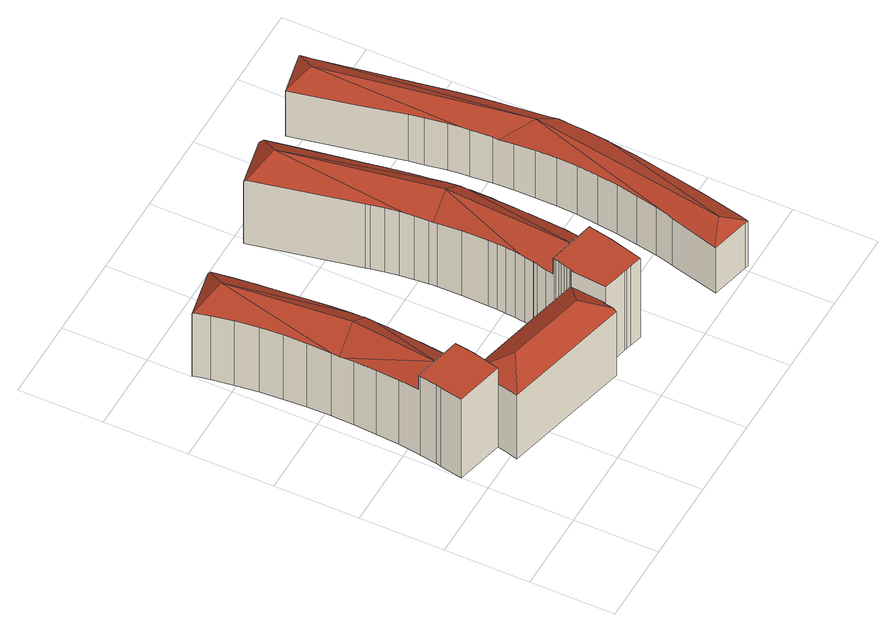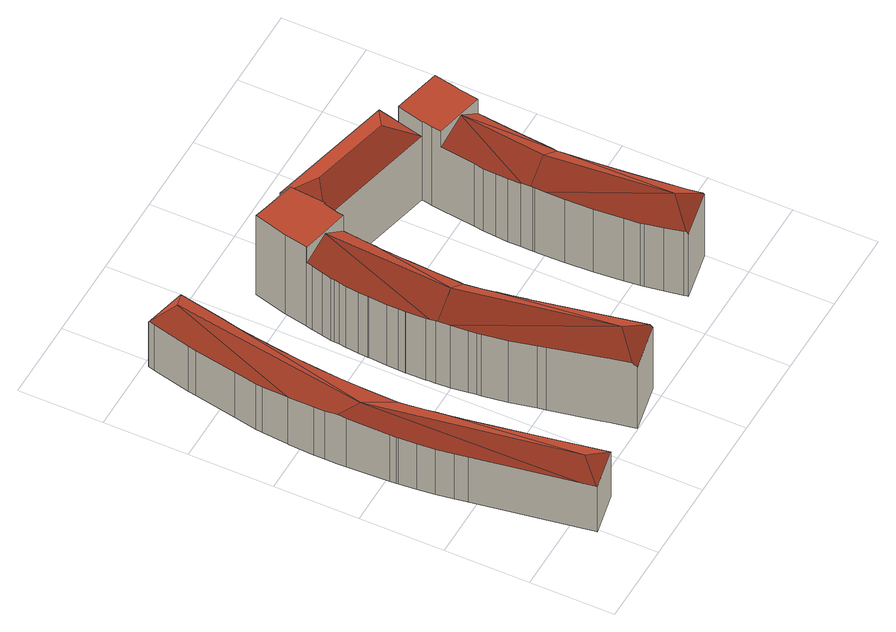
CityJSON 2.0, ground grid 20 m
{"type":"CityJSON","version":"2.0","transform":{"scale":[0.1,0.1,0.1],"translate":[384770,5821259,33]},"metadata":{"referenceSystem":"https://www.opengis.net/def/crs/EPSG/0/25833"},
"CityObjects":{
"building1":{"type":"Building","attributes":{"roofType":"3200","measuredHeight":23.98},"address":[{"country":"Germany","locality":"Berlin"}],"geometry":[{"type":"Solid","lod":"2","boundaries":[[[[0,1,2,3]],[[1,4,5,2]],[[4,6,7,5]],[[6,8,9,7]],[[8,10,11,9]],[[10,12,13,11]],[[14,15,16,17]],[[15,18,19,16]],[[18,20,21,19]],[[22,23,24,25]],[[23,26,27,24]],[[26,28,29,27]],[[28,30,31,29]],[[30,32,33,31]],[[32,34,35,33]],[[20,36,37,21]],[[36,38,39,37]],[[38,40,41,39]],[[40,22,25,41]],[[42,43,44,45,46,47,48,49,50]],[[51,52,53,54,55,56,43,42,57]],[[58,0,3,59,60,61,62,63,64,65]],[[21,37,39,41,25,24,27,29,31,33,35,66,67,68,69,70,71,72,73,74,75,76,77,78,79,80,81,82,83,84,85,86,87,88,89,90,91,92,93,94,95,96,97,98,99,100,101,102,103,104,105,106,107,108,109,110,111,112,113,114,115,116,117,118,119,46,45,44,43,56,55,120,121,122,123,124,125,126,127,128,129,130,131,132,133,134,135,136,137,138,139,140,141,142,143,144,145,146,147,148,149,62,61,60,59,3,2,5,7,9,11,13,150,151,152,153,17,16,19]],[[154,155,57,42,50,156,157,158]],[[159,160,161,92,91,90,89,162]],[[163,114,113,112,111,164,165,166]],[[78,77,167,154,158,79]],[[73,72,168,169,170,171,172,75,74]],[[173,174,152,151,150,13,12,175]],[[14,17,153,152,174,176]],[[139,177,178,179,141,140]],[[180,181,134,133,132,182]],[[66,35,34,183,184,185,67]],[[184,183,186,187,188,189]],[[188,187,190,128,127,126,191]],[[142,192,193,194,144,143]],[[147,195,196,197,149,148]],[[77,76,75,172,198,167]],[[157,156,81,80,79,158]],[[109,108,199,200,201,110]],[[97,202,203,204,99,98]],[[102,101,100,205,206,207]],[[119,118,208,209,210,47,46]],[[210,209,211,212,213,214]],[[213,212,215,87,86,85,216]],[[34,32,30,28,26,23,22,40,38,36,20,18,15,14,176,186,183]],[[49,48,47,210,214,213,216,217,218,219,220]],[[221,206,205,204,203]],[[222,223,224,225,161,221,203,202]],[[159,162,226,215,212,211]],[[227,160,159,211]],[[221,161,160,227]],[[199,228,229,230,231,232,207,206,221,200]],[[165,164,201,200,221,227]],[[165,227,211,166]],[[208,233,234,235,163,166,211,209]],[[198,236,155,154,167]],[[236,51,57,155]],[[172,171,52,51,236,198]],[[237,64,63,197,196]],[[238,239,194,193,237,196,195]],[[168,240,241,242,243,185,184,189,188,191,244,245,246,247,248,249,54,53,170,169]],[[250,180,182,251,252,253,190,187,186]],[[179,178,250,237,193,192]],[[178,177,254,255,256,257,181,180,250]],[[12,10,8,6,4,1,0,58,65,64,237,175]],[[173,175,237,250]],[[174,173,250,186,176]],[[219,218,83,82]],[[218,217,84,83]],[[217,216,85,84]],[[49,220,156,50]],[[156,220,219,82,81]],[[204,205,100,99]],[[161,225,93,92]],[[225,224,94,93]],[[224,223,95,94]],[[223,222,96,95]],[[222,202,97,96]],[[215,226,88,87]],[[226,162,89,88]],[[207,232,103,102]],[[232,231,104,103]],[[231,230,105,104]],[[230,229,106,105]],[[229,228,107,106]],[[228,199,108,107]],[[201,164,111,110]],[[163,235,115,114]],[[235,234,116,115]],[[234,233,117,116]],[[233,208,118,117]],[[197,63,62,149]],[[194,239,145,144]],[[239,238,146,145]],[[238,195,147,146]],[[170,53,52,171]],[[54,249,120,55]],[[249,248,121,120]],[[248,247,122,121]],[[247,246,123,122]],[[246,245,124,123]],[[245,244,125,124]],[[244,191,126,125]],[[185,243,68,67]],[[243,242,69,68]],[[242,241,70,69]],[[241,240,71,70]],[[240,168,72,71]],[[190,253,129,128]],[[253,252,130,129]],[[252,251,131,130]],[[251,182,132,131]],[[179,192,142,141]],[[181,257,135,134]],[[257,256,136,135]],[[256,255,137,136]],[[255,254,138,137]],[[254,177,139,138]]]],"semantics":{"surfaces":[{"type":"WallSurface"},{"type":"GroundSurface"},{"type":"RoofSurface"}],"values":[[0,0,0,0,0,0,0,0,0,0,0,0,0,0,0,0,0,0,0,0,0,0,1,2,0,0,0,0,0,0,0,0,0,0,0,0,0,0,0,0,0,0,0,0,0,2,2,2,2,2,2,2,2,2,2,2,2,2,2,2,2,2,2,2,2,2,2,2,0,0,0,0,0,0,0,0,0,0,0,0,0,0,0,0,0,0,0,0,0,0,0,0,0,0,0,0,0,0,0,0,0,0,0,0,0,0,0,0,0,0,0,0,0,0,0,0,0,0,0]]}}]},
"building2":{"type":"Building","attributes":{"roofType":"3200","measuredHeight":16.9},"address":[{"country":"Germany","locality":"Berlin"}],"geometry":[{"type":"Solid","lod":"2","boundaries":[[[[258,259,260,261]],[[262,263,264,265,261,260,266]],[[267,268,269,270,271,272]],[[273,274,275,270,269]],[[276,277,278,279,280,281,282,283,284,274,273]],[[285,258,261,273]],[[286,287,276,273,261,265]],[[288,289,290,273,269,291]],[[292,293,294,295,296,297,298,291,269,268]],[[290,299,300,301,302,303,304,305,306,285,273]],[[260,259,307,308]],[[264,263,309,310]],[[263,262,311,309]],[[267,272,312,313]],[[272,271,314,312]],[[284,283,315,316]],[[283,282,317,315]],[[282,281,318,317]],[[281,280,319,318]],[[280,279,320,319]],[[279,278,321,320]],[[278,277,322,321]],[[287,286,323,324]],[[289,288,325,326]],[[298,297,327,328]],[[297,296,329,327]],[[296,295,330,329]],[[295,294,331,330]],[[294,293,332,331]],[[293,292,333,332]],[[306,305,334,335]],[[305,304,336,334]],[[304,303,337,336]],[[303,302,338,337]],[[302,301,339,338]],[[301,300,340,339]],[[300,299,341,340]],[[342,328,327,329,330,331,332,333,343,313,312,314,344,345,346,316,315,317,318,319,320,321,322,347,324,323,348,310,309,311,349,308,307,350,351,335,334,336,337,338,339,340,341,352,326,325]],[[306,335,351,350,307,259,258,285]],[[328,342,325,288,291,298]],[[326,352,341,299,290,289]],[[322,277,276,287,324,347]],[[274,284,316,346,345,275]],[[313,343,333,292,268,267]],[[270,275,345,344,314,271]],[[311,262,266,260,308,349]],[[323,286,265,264,310,348]]]],"semantics":{"surfaces":[{"type":"RoofSurface"},{"type":"WallSurface"},{"type":"GroundSurface"}],"values":[[0,0,0,0,0,0,0,0,0,0,1,1,1,1,1,1,1,1,1,1,1,1,1,1,1,1,1,1,1,1,1,1,1,1,1,1,1,2,1,1,1,1,1,1,1,1,1]]}}]}
},
"vertices":[
[546,804,192],[550,786,191],[550,786,2],[546,804,2],[563,725,189],[563,725,2],[572,666,189],[572,666,2],[573,657,189],[573,657,2],[576,638,189],[576,638,2],[581,598,191],[581,598,2],[585,542,190],[586,497,188],[586,497,2],[585,542,2],[586,496,188],[586,496,2],[585,478,187],[585,478,2],[581,381,187],[578,352,188],[578,352,2],[581,381,2],[576,335,189],[576,335,2],[575,323,190],[575,323,2],[574,315,190],[574,315,2],[570,293,192],[570,293,2],[565,265,195],[565,265,2],[585,452,187],[585,452,2],[582,408,187],[582,408,2],[582,406,187],[582,406,2],[130,300,194],[130,300,2],[130,301,2],[130,303,2],[134,325,2],[134,325,241],[130,303,241],[130,301,241],[130,301,194],[430,228,195],[430,228,194],[430,228,242],[433,227,242],[433,227,2],[430,228,2],[130,300,195],[522,920,196],[522,920,2],[518,939,2],[508,988,2],[506,998,2],[506,998,188],[508,988,198],[518,939,197],[562,252,2],[561,250,2],[550,196,2],[529,115,2],[500,123,2],[487,126,2],[480,128,2],[462,132,2],[423,142,2],[417,144,2],[411,119,2],[409,110,2],[103,185,2],[102,185,2],[110,220,2],[114,236,2],[0,263,2],[10,316,2],[13,329,2],[19,370,2],[20,374,2],[26,424,2],[30,478,2],[33,533,2],[34,558,2],[34,567,2],[34,587,2],[33,642,2],[30,696,2],[26,750,2],[19,805,2],[11,858,2],[4,894,2],[3,897,2],[121,920,2],[122,914,2],[123,910,2],[131,868,2],[138,826,2],[139,817,2],[143,780,2],[149,712,2],[153,645,2],[154,599,2],[154,577,2],[154,571,2],[154,568,2],[154,547,2],[154,544,2],[154,514,2],[152,484,2],[150,454,2],[147,430,2],[137,348,2],[435,233,2],[437,240,2],[439,247,2],[441,255,2],[443,262,2],[444,270,2],[444,273,2],[445,278,2],[448,296,2],[452,318,2],[454,327,2],[454,328,2],[457,350,2],[458,359,2],[460,373,2],[462,396,2],[463,417,2],[464,439,2],[465,501,2],[464,559,2],[464,569,2],[463,578,2],[460,611,2],[457,636,2],[456,643,2],[451,675,2],[445,706,2],[443,717,2],[391,968,2],[390,975,2],[581,595,2],[583,570,2],[584,566,2],[584,551,2],[103,185,195],[175,228,236],[114,236,194],[110,220,194],[102,185,194],[34,558,192],[34,567,191],[34,587,193],[33,533,194],[154,544,194],[154,571,196],[154,568,197],[154,547,195],[409,110,195],[480,128,242],[462,132,242],[423,142,242],[423,142,194],[417,144,199],[583,570,192],[584,566,192],[581,595,191],[584,551,190],[464,559,194],[464,569,193],[463,578,193],[458,359,201],[460,373,201],[457,350,201],[562,252,197],[562,252,242],[561,250,242],[505,265,238],[445,278,195],[445,278,242],[505,265,242],[448,296,196],[444,273,242],[460,611,195],[457,636,196],[456,643,197],[443,717,197],[391,968,195],[390,975,188],[411,119,201],[153,645,193],[154,599,195],[154,577,196],[11,858,195],[4,894,193],[3,897,190],[121,920,190],[122,914,197],[123,910,197],[147,430,192],[137,348,193],[137,348,241],[74,362,238],[20,374,198],[20,374,241],[74,362,241],[26,424,198],[19,370,241],[13,329,241],[10,316,241],[0,263,241],[114,236,241],[70,862,238],[19,805,198],[26,750,199],[30,696,198],[33,642,196],[30,478,197],[97,568,238],[149,712,191],[143,780,191],[139,817,191],[138,826,192],[131,868,194],[150,454,191],[152,484,192],[154,514,193],[366,181,236],[459,938,238],[445,706,197],[451,675,197],[487,126,242],[500,123,242],[529,115,242],[550,196,242],[444,270,242],[443,262,242],[441,255,242],[439,247,242],[437,240,242],[435,233,242],[523,570,238],[454,328,199],[454,327,199],[452,318,198],[465,501,198],[464,439,201],[463,417,201],[462,396,202],
[807,1057,139],[807,1059,137],[704,1038,137],[764,1008,170],[757,777,143],[763,742,143],[771,693,143],[775,664,143],[734,888,140],[814,10,137],[814,12,139],[771,56,170],[715,36,138],[715,34,137],[807,12,137],[844,523,170],[748,168,146],[743,150,145],[782,578,139],[784,543,142],[785,493,145],[784,443,147],[782,393,149],[777,343,150],[771,294,150],[763,244,149],[754,195,147],[813,1024,138],[777,643,142],[782,593,140],[882,432,147],[882,458,148],[882,488,151],[879,372,144],[818,26,139],[839,117,137],[843,136,137],[862,237,138],[871,292,139],[873,308,139],[878,370,144],[881,509,149],[876,608,142],[875,623,141],[875,628,141],[871,669,139],[866,710,138],[859,751,138],[854,780,138],[807,1059,1],[704,1038,1],[763,742,1],[771,693,1],[757,777,1],[807,12,1],[814,10,1],[715,34,1],[763,244,1],[754,195,1],[771,294,1],[777,343,1],[782,393,1],[784,443,1],[785,493,1],[784,543,1],[777,643,1],[782,593,1],[882,432,1],[882,458,1],[873,308,1],[878,370,1],[871,292,1],[862,237,1],[843,136,1],[839,117,1],[818,26,1],[859,751,1],[854,780,1],[866,710,1],[871,669,1],[875,628,1],[875,623,1],[876,608,1],[881,509,1],[879,372,1],[814,12,1],[715,36,1],[743,150,1],[748,168,1],[782,578,1],[775,664,1],[734,888,1],[807,1057,1],[813,1024,1],[882,488,1]
]}
